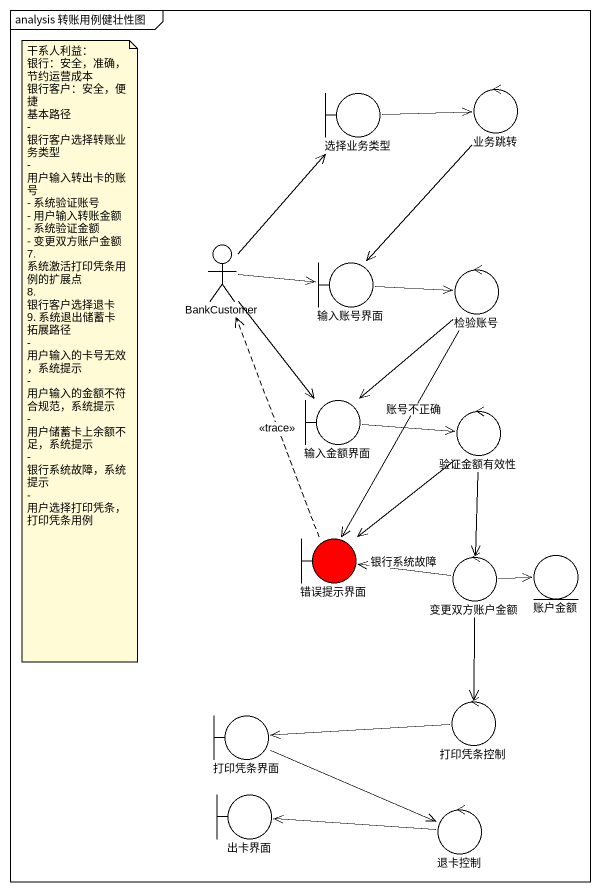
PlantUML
@startuml
mainframe analysis 转账用例健壮性图
boundary 选择业务类型
control 业务跳转
actor BankCustomer
boundary 输入账号界面
control 检验账号
boundary 输入金额界面
control 验证金额有效性
boundary 错误提示界面 #FF0000
control 变更双方账户金额
entity 账户金额
control 打印凭条控制
boundary 打印凭条界面
boundary 出卡界面
control 退卡控制
选择业务类型 -right-> 业务跳转
业务跳转 --> 输入账号界面
BankCustomer -up-> 选择业务类型
BankCustomer -right-> 输入账号界面
BankCustomer --> 输入金额界面
输入账号界面 -right-> 检验账号
检验账号 --> 输入金额界面
检验账号 --> 错误提示界面 : 账号不正确
输入金额界面 -right-> 验证金额有效性
验证金额有效性 --> 错误提示界面
验证金额有效性 --> 变更双方账户金额
错误提示界面 .up.> BankCustomer : <<trace>>
变更双方账户金额 -left-> 错误提示界面 : 银行系统故障
变更双方账户金额 -right-> 账户金额
变更双方账户金额 --> 打印凭条控制
打印凭条控制 -left-> 打印凭条界面
打印凭条界面 -right-> 退卡控制
退卡控制 -left-> 出卡界面
note as N1
  干系人利益：
  银行：安全，准确，节约运营成本
  银行客户：安全，便捷
  基本路径
  - 银行客户选择转账业务类型
  - 用户输入转出卡的账号
  - 系统验证账号
  - 用户输入转账金额
  - 系统验证金额
  - 变更双方账户金额
  7. 系统激活打印凭条用例的扩展点
  8. 银行客户选择退卡
  9. 系统退出储蓄卡
  拓展路径
  - 用户输入的卡号无效，系统提示
  - 用户输入的金额不符合规范，系统提示
  - 用户储蓄卡上余额不足，系统提示
  - 银行系统故障，系统提示
  - 用户选择打印凭条，打印凭条用例
end note
@enduml
